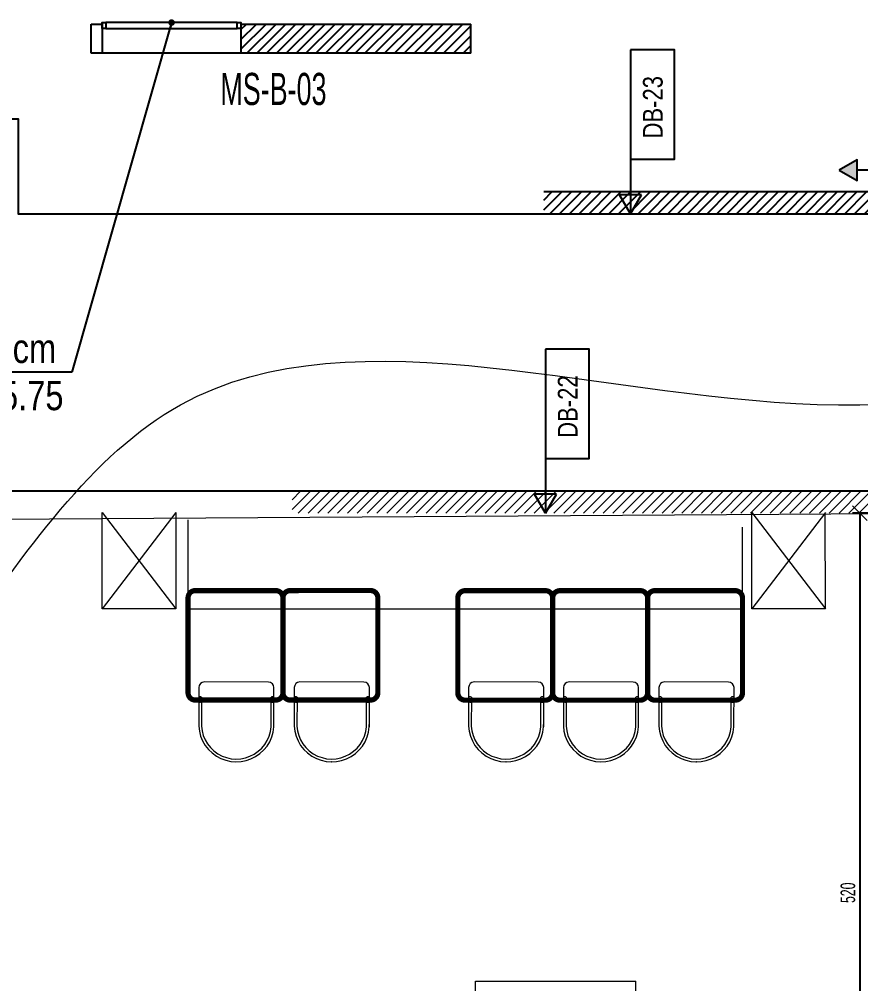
# Model space of a CAD drawing. Header units: centimetres. Extents: x -72470 to -43129, y -18750 to -16337.
# Drawn here: x -48371 to -47794, y -17214 to -16554 of the extents above; entities that cross this region are included whole.
import ezdxf
from ezdxf.enums import TextEntityAlignment as Align

# ---------------------------------------------------------------- set-up
doc = ezdxf.new("R2010")
doc.units = ezdxf.units.CM
doc.header["$MEASUREMENT"] = 0
doc.linetypes.add('DUZ', pattern=[0])
doc.layers.get('0').update_dxf_attribs({"linetype": 'DUZ', "lineweight": 0})
doc.layers.get('Defpoints').update_dxf_attribs({"lineweight": 0})
doc.layers.add('11-021_3001-BLOK_B_ZEMIN_KAT$0$2DALANNET', color=1, linetype='Continuous', plot=False)
for name, color, linetype in [('11-021_3001-BLOK_B_ZEMIN_KAT$0$2DDUVAR', 3, 'Continuous'), ('11-021_3001-BLOK_B_ZEMIN_KAT$0$2DGORUNUS2', 66, 'Continuous'), ('11-021_3001-BLOK_B_ZEMIN_KAT$0$2DMAHALPOZU', 6, 'Continuous'), ('11-021_3001-BLOK_B_ZEMIN_KAT$0$2DPOZ DUVAR', 144, 'Continuous'), ('11-021_3001-BLOK_B_ZEMIN_KAT$0$2DTARAMA-DUVAR', 250, 'Continuous'), ('11-021_3001-BLOK_B_ZEMIN_KAT$0$2DYANGINKAPI', 180, 'Continuous'), ('11-021_3001-BLOK_B_ZEMIN_KAT$0$2DYAZI1', 212, 'Continuous'), ('11-021_3001-BLOK_B_ZEMIN_KAT$0$2DYAZI_SAFT', 212, 'Continuous'), ('11-021_3001-BLOK_B_ZEMIN_KAT$0$2DYAZIDOSEME', 212, 'Continuous'), ('11-021_500-BLOK B-str_zemin_kat$0$2DTARAMA1', 253, 'Continuous')]:
    doc.layers.add(name, color=color, linetype=linetype)
doc.layers.add('M-OLCU-IC', color=155, linetype='Continuous', lineweight=0)
doc.layers.add('TEFRIS', color=30, linetype='Continuous', lineweight=9)
doc.styles.add('11-021_3001-BLOK_B_ZEMIN_KAT$0$ARIAL', font='arial.ttf', dxfattribs={"width": 0.8})
doc.styles.add('11-021_3001-BLOK_B_ZEMIN_KAT$0$OLCU', font='arial.ttf', dxfattribs={"width": 0.8})
doc.styles.add('11-021_3001-BLOK_B_ZEMIN_KAT$0$yazi', font='calibri.ttf', dxfattribs={"width": 0.6})
doc.styles.add('ARIAL', font='arial.ttf', dxfattribs={"width": 0.6})
doc.dimstyles.new('11-021_3001-BLOK_B_ZEMIN_KAT$0$DIM100', dxfattribs={"dimscale": 90, "dimtxt": 0.25, "dimasz": 0.005, "dimexe": 0.04, "dimexo": 0.1, "dimgap": 0.05, "dimtad": 1, "dimrnd": 0.5, "dimdsep": 46, "dimtxsty": '11-021_3001-BLOK_B_ZEMIN_KAT$0$OLCU', "dimblk": '11-021_3001-BLOK_B_ZEMIN_KAT$0$WDIM', "dimcen": 0.09, "dimse1": 1, "dimse2": 1, "dimclrd": 256, "dimclre": 256, "dimclrt": 6, "dimadec": 0, "dimazin": 0, "dimtfac": 1, "dimtix": 1, "dimtmove": 1, "dimatfit": 2, "dimldrblk": '11-021_3001-BLOK_B_ZEMIN_KAT$0$WDIM', "dimfxl": 1, "dimtolj": 1, "dimarcsym": 0})
doc.dimstyles.new('E_100', dxfattribs={"dimtxt": 10, "dimasz": 10, "dimexe": 5, "dimexo": 30, "dimgap": 3, "dimtad": 1, "dimtoh": 1, "dimdec": 0, "dimzin": 12, "dimdsep": 46, "dimtxsty": 'ARIAL', "dimblk": 'OBLIQUE', "dimcen": 5, "dimdle": 1, "dimclrt": 256, "dimadec": 0, "dimazin": 3, "dimtfac": 1, "dimtdec": 0, "dimtofl": 0, "dimtmove": 2, "dimatfit": 3, "dimldrblk": 'OBLIQUE', "dimfxl": 5, "dimtolj": 1, "dimtzin": 0, "dimarcsym": 0})
pattern_1 = [(45, (-41601.239, -18167.067), (-3.367596, 3.367596), [])]

# ---------------------------------------------------------------- blocks, each defined once
blk = doc.blocks.new('11-021_3001-BLOK_B_ZEMIN_KAT$0$DösemeYönelim')
at = {"extrusion": (-1e-15, -1.85709e-08, 1)}
h = blk.add_hatch(color=256, dxfattribs=at)
h.paths.add_polyline_path([(3.38, 0, -1), (-3.38, 0, -1)])
h.paths.add_polyline_path([(23.6, 4.74), (31.8, 0), (23.6, -4.74)])
h.paths.add_polyline_path([(-4.74, 23.6), (0, 31.8), (4.74, 23.6)])
for p, q in [((0, 3.38, 0), (0, 23.6, 0)), ((3.38, 0), (23.6, 0))]:
    blk.add_line(p, q, dxfattribs=at)
for points in [[(0, 31.8), (4.74, 23.6), (-4.74, 23.6)], [(31.8, 0), (23.6, -4.74), (23.6, 4.74)]]:
    blk.add_lwpolyline(points, close=True, dxfattribs=at)
blk.add_circle((0, 0), 3.38, dxfattribs=at)
blk.add_circle((0, 0), 3.38, dxfattribs=at)
blk = doc.blocks.new('*U16')
for p, q in [((-3.64, 0), (-12.3, 5)), ((-12.3, 5), (-12.3, -5)), ((-78.6, 0), (-28.6, 0)), ((-28.6, 0), (-3.64, 0)), ((-3.64, 0), (-12.3, -5))]:
    blk.add_line(p, q)
blk.add_lwpolyline([(-78.6, 0), (-28.6, 0), (-28.6, 20), (-78.6, 20)], close=True)
at = {"style": '11-021_3001-BLOK_B_ZEMIN_KAT$0$yazi'}
blk.add_attdef('DUVARTIPI', text='', height=9, dxfattribs=at).set_placement((-52.63, 8.31), align=Align.MIDDLE_CENTER)
blk = doc.blocks.new('11-021_3001-BLOK_B_ZEMIN_KAT$0$_Dot')
at = {"color": 0, "linetype": 'ByBlock', "lineweight": -2}
blk.add_line((-0.5, 0), (-1, 0), dxfattribs=at)
at = {"color": 0, "linetype": 'ByBlock', "const_width": 0.5}
blk.add_lwpolyline([(-0.25, 0, 1), (0.25, 0, 1)], format="xyb", close=True, dxfattribs=at)
blk = doc.blocks.new('11-021_3001-BLOK_B_ZEMIN_KAT$0$WDIM')
for p, q in [((0, -20), (0, 20)), ((-7.07, -7.07), (7.07, 7.07)), ((-15, 0), (15, 0))]:
    blk.add_line(p, q)
blk = doc.blocks.new('_OBLIQUE')
at = {"layer": 'M-OLCU-IC', "linetype": 'ByBlock'}
for p, q in [((-0.5, -0.5), (0.5, 0.5)), ((0, 0), (0, 0))]:
    blk.add_line(p, q, dxfattribs=at)
blk = doc.blocks.new('*D92')
at = {"color": 0, "linetype": 'Continuous', "lineweight": -2, "transparency": 16777216}
for p, q in [((-47754.38, -16892.07), (-47799.86, -16892.07)), ((-47794.86, -16891.07), (-47794.86, -17412.98)), ((-47754.42, -17411.98), (-47799.86, -17411.98))]:
    blk.add_line(p, q, dxfattribs=at)
at = {"layer": 'Defpoints', "color": 0, "linetype": 'Continuous', "transparency": 16777216}
for p in [(-47724.38, -16892.07), (-47794.86, -17411.98), (-47724.42, -17411.98)]:
    blk.add_point(p, dxfattribs=at)
at = {"color": 0, "linetype": 'Continuous', "lineweight": -2, "transparency": 16777216, "xscale": 10, "yscale": 10, "zscale": 10}
for p, rotation in [((-47794.86, -16892.07), 90), ((-47794.86, -17411.98), 270)]:
    blk.add_blockref('_OBLIQUE', p, dxfattribs=dict(at, rotation=rotation))
at = {"linetype": 'Continuous', "transparency": 16777216, "insert": (-47802.96, -17152.02), "char_height": 10, "attachment_point": 5, "rotation": 90, "style": 'ARIAL'}
blk.add_mtext('\\A1;520', dxfattribs=at)

msp = doc.modelspace()

# ---------------------------------------------------------------- hatches: boundary and pattern name
at = {"layer": '11-021_3001-BLOK_B_ZEMIN_KAT$0$2DTARAMA-DUVAR'}
h = msp.add_hatch(dxfattribs=at)
h.set_pattern_fill('ANSI31', color=256, scale=1.5)
h.set_pattern_definition(pattern_1)
h.paths.add_polyline_path([(-48061.24, -16557.07), (-48218.74, -16557.07), (-48218.74, -16577.07), (-48061.24, -16577.07)])
h = msp.add_hatch(dxfattribs=at)
h.set_pattern_fill('ANSI31', color=256, scale=1.5)
h.set_pattern_definition([(45, (-434148.937, -213549.674), (-3.367596045, 3.367596045), [])])
h.paths.add_polyline_path([(-47531.24, -16687.07), (-47531.24, -16672.07), (-47731.24, -16672.07), (-47731.24, -16617.07), (-47746.24, -16617.07), (-47746.24, -16672.07), (-48011.24, -16672.07), (-48011.24, -16687.07)])
at = {"layer": '11-021_500-BLOK B-str_zemin_kat$0$2DTARAMA1'}
h = msp.add_hatch(dxfattribs=at)
h.set_pattern_fill('ANSI33', color=256, scale=100)
h.set_pattern_definition([(45, (-405862.577, -192797.837), (-17.6776695, 17.6776695), []), (45, (-405844.9, -192797.837), (-17.6776695, 17.6776695), [12.5, -6.25])])
edge = h.paths.add_edge_path()
edge.add_arc((-45801.24, -17327.07), 40, 0, 360)
edge = h.paths.add_edge_path()
edge.add_arc((-46641.24, -17327.07), 40, 0, 360)
edge = h.paths.add_edge_path()
edge.add_arc((-47481.24, -17327.07), 40, 0, 360)
edge = h.paths.add_edge_path()
edge.add_arc((-48321.24, -17327.07), 40, 0, 360)
h.paths.add_polyline_path([(-47188.77, -17161.4), (-47015.01, -17161.4), (-47015.01, -17115.45), (-47188.77, -17115.45)], flags=9)
h.paths.add_polyline_path([(-46335.56, -17161.43), (-46161.79, -17161.43), (-46161.79, -17115.45), (-46335.56, -17115.45)], flags=9)
h.paths.add_polyline_path([(-48028.77, -17161.43), (-47873.65, -17161.43), (-47873.65, -17115.45), (-48028.77, -17115.45)], flags=9)
edge = h.paths.add_edge_path()
edge.add_arc((-49161.24, -17327.07), 40, 0, 360)
edge = h.paths.add_edge_path()
edge.add_arc((-47481.24, -18167.07), 40, 0, 360)
edge = h.paths.add_edge_path()
edge.add_arc((-46641.24, -18167.07), 40, 0, 360)
edge = h.paths.add_edge_path()
edge.add_arc((-45801.24, -18167.07), 40, 0, 360)
at = {"layer": 'TEFRIS', "linetype": 'Continuous'}
h = msp.add_hatch(dxfattribs=at)
h.set_pattern_fill('ANSI31', color=0, scale=1.5)
h.set_pattern_definition(pattern_1)
h.paths.add_polyline_path([(-48183.74, -16892.07), (-47198.74, -16892.07), (-47198.74, -16877.07), (-48183.74, -16877.07)])

# ---------------------------------------------------------------- linework, layer by layer
at = {"layer": '11-021_3001-BLOK_B_ZEMIN_KAT$0$2DALANNET'}
msp.add_lwpolyline([(-49401.24, -16687.07), (-48521.24, -16687.07), (-48521.24, -16622.07), (-48371.24, -16622.07), (-48371.24, -16687.08), (-44431.24, -16687.07), (-44431.24, -16717.07), (-43288.74, -16717.07), (-43288.74, -18167.13), (-43508.53, -18167.13), (-43508.53, -16877.07), (-49401.24, -16877.07)], close=True, dxfattribs=at)
at = {"layer": '11-021_3001-BLOK_B_ZEMIN_KAT$0$2DDUVAR'}
for p, q in [((-48321.24, -16557.07), (-48313.74, -16557.07)), ((-48313.74, -16557.04), (-48313.74, -16577.07)), ((-48218.74, -16557.04), (-48218.74, -16577.07)), ((-48218.74, -16557.07), (-48061.24, -16557.07))]:
    msp.add_line(p, q, dxfattribs=at)
for points in [[(-48321.24, -16577.07), (-48321.24, -16557.07)], [(-48061.24, -16577.07), (-48061.24, -16557.07)], [(-48313.74, -16577.07), (-48321.24, -16577.07)], [(-48061.24, -16577.07), (-48218.74, -16577.07)], [(-47746.24, -16617.07), (-47746.24, -16672.07), (-48011.24, -16672.07)], [(-48011.24, -16687.07), (-47531.24, -16687.07)]]:
    msp.add_lwpolyline(points, dxfattribs=at)
at = {"layer": '11-021_3001-BLOK_B_ZEMIN_KAT$0$2DDUVAR', "ltscale": 0.0001}
msp.add_lwpolyline([(-48011.24, -16687.07), (-47488.74, -16687.07)], dxfattribs=at)
at = {"layer": '11-021_3001-BLOK_B_ZEMIN_KAT$0$2DGORUNUS2'}
msp.add_lwpolyline([(-48218.74, -16577.07), (-48313.74, -16577.07)], dxfattribs=at)
at = {"layer": '11-021_3001-BLOK_B_ZEMIN_KAT$0$2DYANGINKAPI'}
for points in [[(-48311.24, -16560.07), (-48313.74, -16560.07), (-48313.74, -16556.07), (-48311.24, -16556.07)], [(-48218.74, -16560.07), (-48221.24, -16560.07), (-48221.24, -16556.07), (-48218.74, -16556.07)]]:
    msp.add_lwpolyline(points, close=True, dxfattribs=at)
msp.add_lwpolyline([(-48221.24, -16556.07), (-48311.24, -16556.07), (-48311.24, -16560.07), (-48221.24, -16560.07), (-48221.24, -16556.07)], dxfattribs=at)
at = {"layer": 'TEFRIS', "color": 0, "linetype": 'Continuous'}
for p, q in [((-47724.29, -16892.07), (-48426.23, -16896.57)), ((-48263.29, -16891.57), (-48313.74, -16957.57)), ((-48313.74, -16891.57), (-48263.29, -16957.57)), ((-48313.74, -16957.57), (-48313.74, -16891.57)), ((-48263.29, -16891.57), (-48263.29, -16957.57)), ((-47868.71, -16957.57), (-47868.71, -16891.57)), ((-47818.26, -16891.57), (-47868.71, -16957.57)), ((-47868.71, -16891.57), (-47818.26, -16957.57)), ((-47818.26, -16891.57), (-47868.71, -16957.57)), ((-47868.71, -16891.57), (-47818.26, -16957.57)), ((-47818.26, -16957.57), (-47818.65, -16892.07)), ((-48255.16, -16896.57), (-48255.16, -16957.57)), ((-47875.16, -16957.57), (-47875.16, -16901.57)), ((-48263.29, -16957.57), (-48313.74, -16957.57)), ((-48255.16, -16957.57), (-47875.16, -16957.57)), ((-47818.26, -16957.57), (-47868.71, -16957.57)), ((-47818.26, -16957.57), (-47868.71, -16957.57)), ((-48247.59, -17011.46), (-48247.63, -17038.65)), ((-48199.91, -17007.72), (-48243.77, -17007.65)), ((-48196.15, -17038.28), (-48196.11, -17011.54)), ((-48182.23, -17011.46), (-48182.28, -17038.65)), ((-48134.56, -17007.72), (-48178.41, -17007.65)), ((-48130.8, -17038.28), (-48130.75, -17011.54)), ((-48062.83, -17011.46), (-48062.87, -17038.65)), ((-48015.16, -17007.72), (-48059.01, -17007.65)), ((-48011.39, -17038.28), (-48011.35, -17011.54)), ((-47997.83, -17011.46), (-47997.87, -17038.65)), ((-47950.16, -17007.72), (-47994.01, -17007.65)), ((-47946.39, -17038.28), (-47946.35, -17011.54)), ((-47932.48, -17011.46), (-47932.52, -17038.65)), ((-47884.8, -17007.72), (-47928.66, -17007.65)), ((-47881.04, -17038.28), (-47881, -17011.54)), ((-48245.69, -17018), (-48245.72, -17038.57)), ((-48198.06, -17038.21), (-48198.02, -17018.08)), ((-48180.34, -17018), (-48180.37, -17038.57)), ((-48132.7, -17038.21), (-48132.67, -17018.08)), ((-48060.93, -17018), (-48060.97, -17038.57)), ((-48013.3, -17038.21), (-48013.27, -17018.08)), ((-47995.93, -17018), (-47995.97, -17038.57)), ((-47948.3, -17038.21), (-47948.27, -17018.08)), ((-47930.58, -17018), (-47930.61, -17038.57)), ((-47882.95, -17038.21), (-47882.91, -17018.08)), ((-48221.96, -17062.34), (-48221.93, -17062.34)), ((-48221.93, -17062.34), (-48221.96, -17062.34)), ((-48156.61, -17062.34), (-48156.58, -17062.34)), ((-48156.58, -17062.34), (-48156.61, -17062.34)), ((-48037.21, -17062.34), (-48037.17, -17062.34)), ((-48037.17, -17062.34), (-48037.21, -17062.34)), ((-47972.21, -17062.34), (-47972.17, -17062.34)), ((-47972.17, -17062.34), (-47972.21, -17062.34)), ((-47906.85, -17062.34), (-47906.82, -17062.34)), ((-47906.82, -17062.34), (-47906.85, -17062.34)), ((-48058.16, -17512.57), (-48058.16, -17212.57)), ((-48058.16, -17212.57), (-47948.16, -17212.57)), ((-47948.16, -17512.57), (-47948.16, -17212.57))]:
    msp.add_line(p, q, dxfattribs=at)
msp.add_lwpolyline([(-47220.64, -16877.09), (-48183.74, -16877.07)], dxfattribs=at)
at = {"layer": 'TEFRIS', "color": 0, "linetype": 'Continuous', "const_width": 3.56}
for points in [[(-48194.97, -17020.06), (-48249.97, -17020.06, -0.414214), (-48254.97, -17015.06), (-48254.97, -16950.06, -0.414214), (-48249.97, -16945.06), (-48194.97, -16945.06, -0.414214), (-48189.97, -16950.06), (-48189.97, -17015.06, -0.414214)], [(-48129.97, -17020.05), (-48184.97, -17020.06, -0.414214), (-48189.97, -17015.06), (-48189.97, -16950.06, -0.414214), (-48184.97, -16945.06), (-48129.97, -16945.05, -0.414214), (-48124.97, -16950.05), (-48124.97, -17015.05, -0.414214)], [(-48010.21, -17020.12), (-48065.21, -17020.12, -0.414214), (-48070.21, -17015.12), (-48070.21, -16950.12, -0.414214), (-48065.22, -16945.12), (-48010.22, -16945.12, -0.414214), (-48005.21, -16950.12), (-48005.21, -17015.12, -0.414214)], [(-47945.21, -17020.12), (-48000.21, -17020.12, -0.414214), (-48005.21, -17015.12), (-48005.21, -16950.12, -0.414214), (-48000.22, -16945.12), (-47945.22, -16945.12, -0.414214), (-47940.21, -16950.12), (-47940.21, -17015.12, -0.414214)], [(-47880.21, -17020.12), (-47935.21, -17020.12, -0.414214), (-47940.21, -17015.12), (-47940.21, -16950.12, -0.414214), (-47935.22, -16945.12), (-47880.22, -16945.12, -0.414214), (-47875.21, -16950.12), (-47875.21, -17015.12, -0.414214)]]:
    msp.add_lwpolyline(points, format="xyb", close=True, dxfattribs=at)
at = {"layer": 'TEFRIS', "color": 0, "linetype": 'Continuous'}
for centre, radius, start, end in [((-48243.77, -17011.46), 3.81, 89.90738, 179.90738), ((-48199.92, -17011.53), 3.81, 359.90738, 89.90738), ((-48178.42, -17011.46), 3.81, 89.90738, 179.90738), ((-48134.57, -17011.53), 3.81, 359.90738, 89.90738), ((-48059.02, -17011.46), 3.81, 89.90738, 179.90738), ((-48015.16, -17011.53), 3.81, 359.90738, 89.90738), ((-47994.02, -17011.46), 3.81, 89.90738, 179.90738), ((-47950.16, -17011.53), 3.81, 359.90738, 89.90738), ((-47928.66, -17011.46), 3.81, 89.90738, 179.90738), ((-47884.81, -17011.53), 3.81, 359.90738, 89.90738), ((-48246.65, -17019.61), 1.87, 59.29246, 120.52229), ((-48197.07, -17019.69), 1.87, 59.29246, 120.52229), ((-48181.29, -17019.61), 1.87, 59.29246, 120.52229), ((-48131.72, -17019.69), 1.87, 59.29246, 120.52229), ((-48061.89, -17019.61), 1.87, 59.29246, 120.52229), ((-48012.32, -17019.69), 1.87, 59.29246, 120.52229), ((-47996.89, -17019.61), 1.87, 59.29246, 120.52229), ((-47947.32, -17019.69), 1.87, 59.29246, 120.52229), ((-47931.54, -17019.61), 1.87, 59.29246, 120.52229), ((-47881.96, -17019.69), 1.87, 59.29246, 120.52229), ((-48246.65, -17023.43), 1.87, 59.29246, 120.52229), ((-48197.08, -17023.51), 1.87, 59.29246, 120.52229), ((-48181.3, -17023.43), 1.87, 59.29246, 120.52229), ((-48131.73, -17023.51), 1.87, 59.29246, 120.52229), ((-48061.9, -17023.43), 1.87, 59.29246, 120.52229), ((-48012.32, -17023.51), 1.87, 59.29246, 120.52229), ((-47996.9, -17023.43), 1.87, 59.29246, 120.52229), ((-47947.32, -17023.51), 1.87, 59.29246, 120.52229), ((-47931.54, -17023.43), 1.87, 59.29246, 120.52229), ((-47881.97, -17023.51), 1.87, 59.29246, 120.52229), ((-48221.9, -17036.53), 25.81, 175.09856, 3.70214), ((-48221.9, -17036.53), 23.91, 175.09856, 3.70214), ((-48156.55, -17036.53), 25.81, 175.09856, 3.70214), ((-48156.55, -17036.53), 23.91, 175.09856, 3.70214), ((-48037.15, -17036.53), 25.81, 175.09856, 3.70214), ((-48037.15, -17036.53), 23.91, 175.09856, 3.70214), ((-47972.15, -17036.53), 25.81, 175.09856, 3.70214), ((-47972.15, -17036.53), 23.91, 175.09856, 3.70214), ((-47906.79, -17036.53), 25.81, 175.09856, 3.70214), ((-47906.79, -17036.53), 23.91, 175.09856, 3.70214)]:
    msp.add_arc(centre, radius, start, end, dxfattribs=at)
msp.add_spline([(-48413.92, -16986.74), (-48260.07, -16817.84), (-47809.34, -16817.84), (-47583.97, -16794.02), (-47154.91, -16822.17), (-46962.05, -16861.15), (-46757.74, -16809.69), (-46525.39, -16845.99), (-46482.55, -17047.02), (-46359.57, -17093.23)], degree=3, dxfattribs=at)

# ---------------------------------------------------------------- block references
at = {"layer": '11-021_3001-BLOK_B_ZEMIN_KAT$0$2DPOZ DUVAR'}
ref = msp.add_blockref('*U16', (-47951.88, -16692.53), dxfattribs=dict(at, xscale=1.5, yscale=1.5, zscale=1.5, rotation=270))
ref.add_attrib('DUVARTIPI', 'DB-23', dxfattribs={"layer": '0', "height": 13.5, "rotation": 90, "style": '11-021_3001-BLOK_B_ZEMIN_KAT$0$ARIAL', "width": 0.8}).set_placement((-47936.64, -16614.07), align=Align.MIDDLE_CENTER)
ref = msp.add_blockref('*U16', (-48010.17, -16897.53), dxfattribs=dict(at, xscale=1.5, yscale=1.5, zscale=1.5, rotation=270))
ref.add_attrib('DUVARTIPI', 'DB-22', dxfattribs={"layer": '0', "height": 13.5, "rotation": 90, "style": '11-021_3001-BLOK_B_ZEMIN_KAT$0$ARIAL', "width": 0.8}).set_placement((-47994.93, -16819.07), align=Align.MIDDLE_CENTER)
at = {"layer": '11-021_3001-BLOK_B_ZEMIN_KAT$0$2DYAZIDOSEME', "xscale": -1.5, "yscale": 1.5, "zscale": 1.5}
msp.add_blockref('11-021_3001-BLOK_B_ZEMIN_KAT$0$DösemeYönelim', (-47761.24, -16657.07), dxfattribs=at)

# ---------------------------------------------------------------- texts
at = {"layer": '11-021_3001-BLOK_B_ZEMIN_KAT$0$2DYAZI1', "style": '11-021_3001-BLOK_B_ZEMIN_KAT$0$OLCU', "width": 0.8}
for s, p in [('M-B1-14 = 90x30 cm', (-48553.37, -16789.2)), ('D.A.K = +2.75/ +5.75', (-48549.64, -16821.52))]:
    msp.add_text(s, height=20, dxfattribs=at).set_placement(p)
at = {"layer": '11-021_3001-BLOK_B_ZEMIN_KAT$0$2DYAZI_SAFT', "style": '11-021_3001-BLOK_B_ZEMIN_KAT$0$ARIAL', "width": 0.6}
msp.add_text('MS-B-03', height=22, dxfattribs=at).set_placement((-48232.87, -16612.54))

# ---------------------------------------------------------------- dimensions: what is measured, and where the dimension line sits
at = {"color": 0, "linetype": 'Continuous'}
dim = msp.add_linear_dim(base=(-47794.86, -17411.98), p1=(-47724.38, -16892.07), p2=(-47724.42, -17411.98), angle=90, dimstyle='E_100', dxfattribs=at)
dim.commit()
dim.dimension.update_dxf_attribs({"geometry": '*D92', "text_midpoint": (-47802.96, -17152.02)})

# ---------------------------------------------------------------- leaders
at = {"layer": '11-021_3001-BLOK_B_ZEMIN_KAT$0$2DMAHALPOZU'}
msp.add_leader([(-48266.24, -16556.07), (-48334.53, -16795.41), (-48559.48, -16795.41)], dimstyle='11-021_3001-BLOK_B_ZEMIN_KAT$0$DIM100', override={"dimasz": 0.05, "dimldrblk": '11-021_3001-BLOK_B_ZEMIN_KAT$0$_Dot', "dimfxl": 0.2, "dimarcsym": 2}, dxfattribs=at)

doc.saveas('drawing.dxf')
